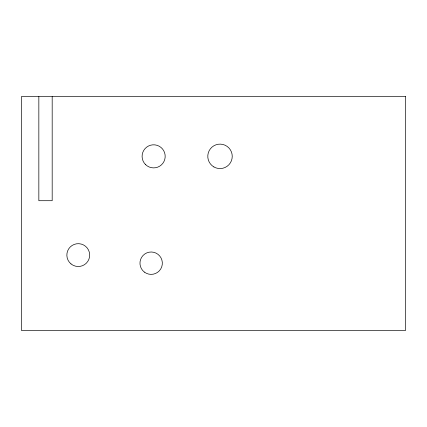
<?xml version="1.0" encoding="UTF-8"?>
<svg xmlns="http://www.w3.org/2000/svg" width="427" height="427" viewBox="0 0 427 427"><rect width="100%" height="100%" fill="white"/><g stroke="black" fill="none" stroke-linecap="round" stroke-linejoin="round"><path stroke-width="0.64" d="M52.185 96.625L52.185 200.706L38.841 200.706L38.841 96.625M405.65 96.625L21.35 96.625L21.35 330.375L405.65 330.375L405.65 96.625M145.511 164.544A11.545 11.545 0 0 0 164.806 159.287A11.545 11.545 0 0 0 150.603 145.207A11.545 11.545 0 0 0 145.511 164.544M213.9 166.941A12.234 12.234 0 0 0 232.245 156.346A12.234 12.234 0 0 0 213.9 145.756A12.234 12.234 0 0 0 213.9 166.941M71.015 263.913A11.422 11.422 0 0 0 89.537 256.969A11.422 11.422 0 0 0 74.261 244.399A11.422 11.422 0 0 0 71.015 263.913M144.406 272.116A11.187 11.187 0 0 0 162.255 264.569A11.187 11.187 0 0 0 146.792 252.885A11.187 11.187 0 0 0 144.406 272.116"/></g></svg>
